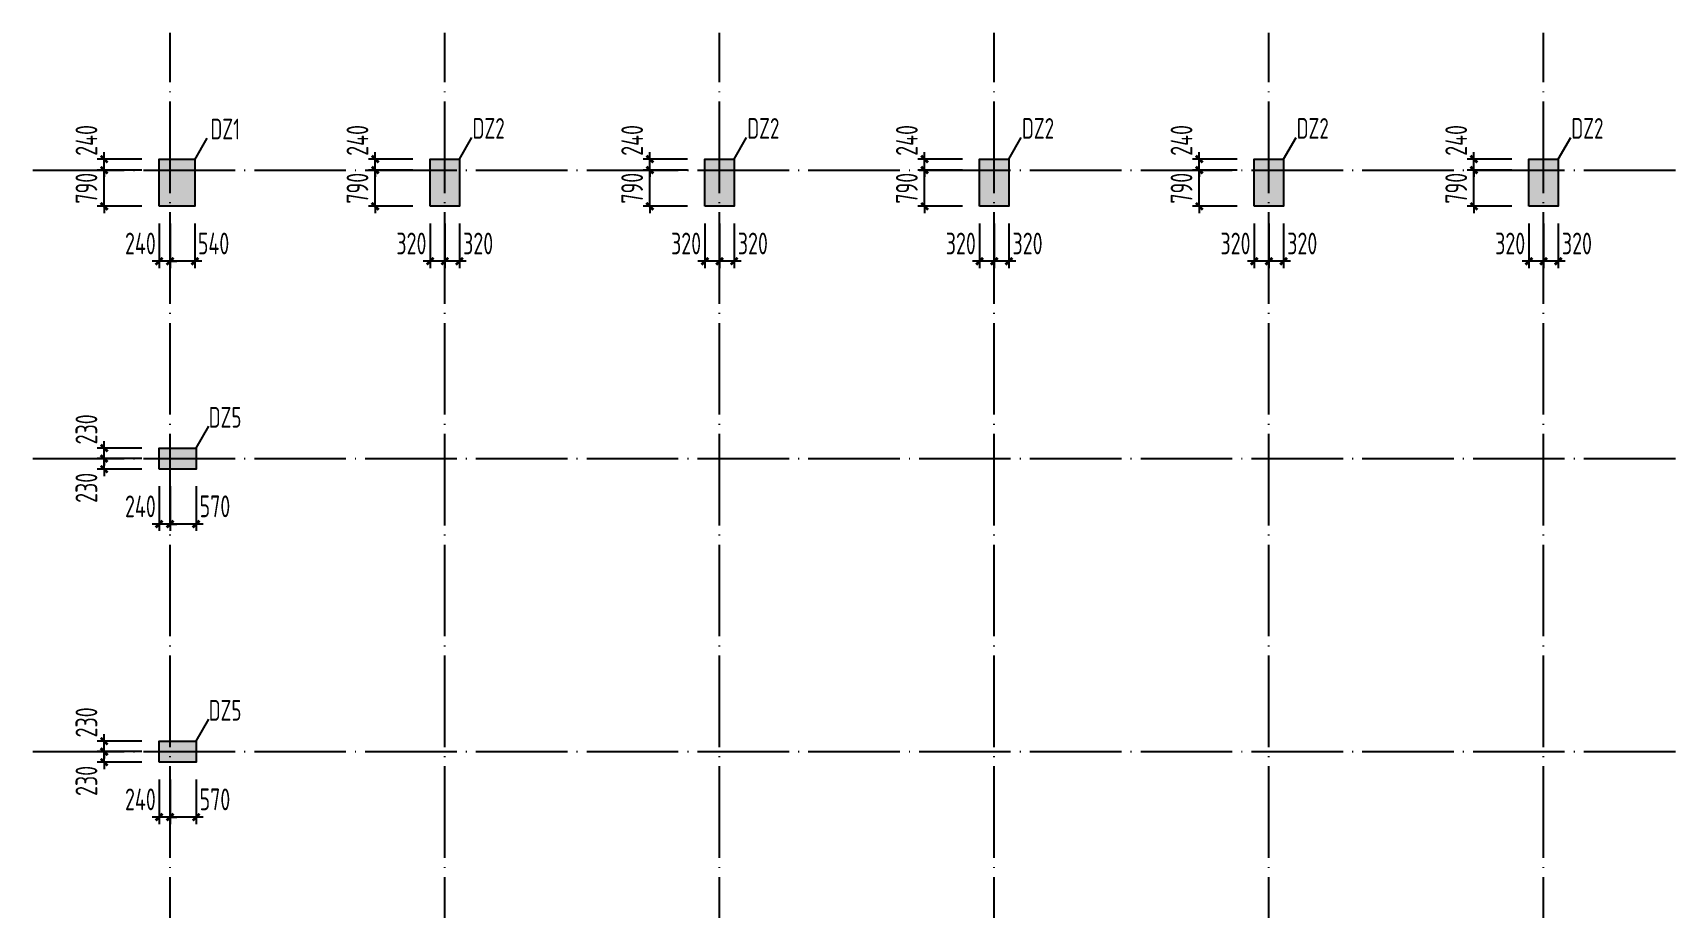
# Model space of a CAD drawing. Extents: x 2303022 to 2899168, y 17226141 to 18257813.
# Drawn here: x 2388307 to 2424074, y 18020676 to 18039796 of the extents above; entities that cross this region are included whole.
import ezdxf
from ezdxf.enums import TextEntityAlignment as Align

# ---------------------------------------------------------------- set-up
doc = ezdxf.new("R2010")
doc.units = 0
doc.header["$LTSCALE"] = 1000
doc.header["$MEASUREMENT"] = 0
doc.linetypes.add('DOTE', pattern=[2.42, 2, -0.2, 0.02, -0.2])
doc.layers.get('Defpoints').update_dxf_attribs({"color": 250})
for name, color, linetype in [('COLU', 253, 'Continuous'), ('COLU_DIM', 3, 'Continuous'), ('COLU_HATCH', 251, 'Continuous'), ('DOTE', 1, 'DOTE'), ('STAIR', 4, 'Continuous')]:
    doc.layers.add(name, color=color, linetype=linetype)
doc.styles.add('TSSD_Dimension', font='Tssdeng.shx', dxfattribs={"width": 0.7, "bigfont": 'hztxt.shx'})
doc.styles.add('TSSD_REIN', font='tssdeng.shx', dxfattribs={"width": 0.7, "bigfont": 'tssdchn.shx'})
doc.dimstyles.new('TSSD_150_150', dxfattribs={"dimtxt": 475, "dimasz": 150, "dimexe": 150, "dimexo": 375, "dimgap": 150, "dimtad": 1, "dimdec": 0, "dimzin": 0, "dimdsep": 46, "dimtxsty": 'TSSD_Dimension', "dimblk": 'ARCHTICK', "dimcen": 0, "dimdle": 150, "dimclrt": 7, "dimadec": 0, "dimazin": 0, "dimtfac": 1, "dimtdec": 0, "dimtix": 1, "dimtmove": 2, "dimatfit": 3, "dimfxl": 0, "dimtolj": 1, "dimtzin": 0, "dimarcsym": 0})

# ---------------------------------------------------------------- blocks, each defined once
blk = doc.blocks.new('_ArchTick')
at = {"color": 0, "linetype": 'ByBlock', "const_width": 0.4}
blk.add_lwpolyline([(-0.5, -0.5), (0.5, 0.5)], dxfattribs=at)
blk = doc.blocks.new('*D33')
at = {"layer": 'COLU_DIM', "color": 0, "lineweight": -2}
for p, q in [((2391307, 18035631), (2391307, 18034656)), ((2391847, 18035631), (2391847, 18034656)), ((2391997, 18034806), (2391157, 18034806))]:
    blk.add_line(p, q, dxfattribs=at)
at = {"layer": 'Defpoints', "color": 0}
for p in [(2391307, 18036006), (2391847, 18036006), (2391307, 18034806)]:
    blk.add_point(p, dxfattribs=at)
at = {"layer": 'COLU_DIM', "color": 0, "lineweight": -2, "xscale": 150, "yscale": 150, "zscale": 150, "rotation": 180}
blk.add_blockref('_ArchTick', (2391307, 18034806), dxfattribs=at)
at = {"layer": 'COLU_DIM', "color": 0, "lineweight": -2, "xscale": 150, "yscale": 150, "zscale": 150}
blk.add_blockref('_ArchTick', (2391847, 18034806), dxfattribs=at)
at = {"layer": 'COLU_DIM', "color": 7, "insert": (2392256, 18035194), "char_height": 475, "attachment_point": 5, "style": 'TSSD_Dimension'}
blk.add_mtext('\\A1;540', dxfattribs=at)
blk = doc.blocks.new('*D34')
at = {"layer": 'COLU_DIM', "color": 0, "lineweight": -2}
for p, q in [((2391067, 18035631), (2391067, 18034656)), ((2391307, 18035631), (2391307, 18034656)), ((2391067, 18034806), (2390917, 18034806)), ((2391307, 18034806), (2391067, 18034806)), ((2391307, 18034806), (2391457, 18034806))]:
    blk.add_line(p, q, dxfattribs=at)
at = {"layer": 'Defpoints', "color": 0}
for p in [(2391067, 18036006), (2391307, 18036006), (2391067, 18034806)]:
    blk.add_point(p, dxfattribs=at)
at = {"layer": 'COLU_DIM', "color": 0, "lineweight": -2, "xscale": 150, "yscale": 150, "zscale": 150}
blk.add_blockref('_ArchTick', (2391067, 18034806), dxfattribs=at)
at = {"layer": 'COLU_DIM', "color": 0, "lineweight": -2, "xscale": 150, "yscale": 150, "zscale": 150, "rotation": 180}
blk.add_blockref('_ArchTick', (2391307, 18034806), dxfattribs=at)
at = {"layer": 'COLU_DIM', "color": 7, "insert": (2390658, 18035194), "char_height": 475, "attachment_point": 5, "style": 'TSSD_Dimension'}
blk.add_mtext('\\A1;240', dxfattribs=at)
blk = doc.blocks.new('*D35')
at = {"layer": 'COLU_DIM', "color": 0, "lineweight": -2}
for p, q in [((2390692, 18036796), (2389717, 18036796)), ((2389867, 18036796), (2389867, 18036946)), ((2389867, 18036006), (2389867, 18036796)), ((2390692, 18036006), (2389717, 18036006)), ((2389867, 18036006), (2389867, 18035856))]:
    blk.add_line(p, q, dxfattribs=at)
at = {"layer": 'Defpoints', "color": 0}
for p in [(2389867, 18036796), (2391067, 18036796), (2391067, 18036006)]:
    blk.add_point(p, dxfattribs=at)
at = {"layer": 'COLU_DIM', "color": 0, "lineweight": -2, "xscale": 150, "yscale": 150, "zscale": 150}
for p, rotation in [((2389867, 18036796), 270), ((2389867, 18036006), 90)]:
    blk.add_blockref('_ArchTick', p, dxfattribs=dict(at, rotation=rotation))
at = {"layer": 'COLU_DIM', "color": 7, "insert": (2389479, 18036401), "char_height": 475, "attachment_point": 5, "rotation": 90, "style": 'TSSD_Dimension'}
blk.add_mtext('\\A1;790', dxfattribs=at)
blk = doc.blocks.new('*D36')
at = {"layer": 'COLU_DIM', "color": 0, "lineweight": -2}
for p, q in [((2389867, 18037036), (2389867, 18037186)), ((2390692, 18037036), (2389717, 18037036)), ((2390692, 18036796), (2389717, 18036796)), ((2389867, 18036796), (2389867, 18037036)), ((2389867, 18036796), (2389867, 18036646))]:
    blk.add_line(p, q, dxfattribs=at)
at = {"layer": 'Defpoints', "color": 0}
for p in [(2389867, 18037036), (2391067, 18037036), (2391067, 18036796)]:
    blk.add_point(p, dxfattribs=at)
at = {"layer": 'COLU_DIM', "color": 0, "lineweight": -2, "xscale": 150, "yscale": 150, "zscale": 150}
for p, rotation in [((2389867, 18037036), 270), ((2389867, 18036796), 90)]:
    blk.add_blockref('_ArchTick', p, dxfattribs=dict(at, rotation=rotation))
at = {"layer": 'COLU_DIM', "color": 7, "insert": (2389479, 18037445), "char_height": 475, "attachment_point": 5, "rotation": 90, "style": 'TSSD_Dimension'}
blk.add_mtext('\\A1;240', dxfattribs=at)
blk = doc.blocks.new('*D37')
at = {"layer": 'COLU_DIM', "color": 0, "lineweight": -2}
for p, q in [((2397307, 18035631), (2397307, 18034656)), ((2397627, 18035631), (2397627, 18034656)), ((2397777, 18034806), (2397157, 18034806))]:
    blk.add_line(p, q, dxfattribs=at)
at = {"layer": 'Defpoints', "color": 0}
for p in [(2397307, 18036006), (2397627, 18036006), (2397307, 18034806)]:
    blk.add_point(p, dxfattribs=at)
at = {"layer": 'COLU_DIM', "color": 0, "lineweight": -2, "xscale": 150, "yscale": 150, "zscale": 150, "rotation": 180}
blk.add_blockref('_ArchTick', (2397307, 18034806), dxfattribs=at)
at = {"layer": 'COLU_DIM', "color": 0, "lineweight": -2, "xscale": 150, "yscale": 150, "zscale": 150}
blk.add_blockref('_ArchTick', (2397627, 18034806), dxfattribs=at)
at = {"layer": 'COLU_DIM', "color": 7, "insert": (2398036, 18035194), "char_height": 475, "attachment_point": 5, "style": 'TSSD_Dimension'}
blk.add_mtext('\\A1;320', dxfattribs=at)
blk = doc.blocks.new('*D38')
at = {"layer": 'COLU_DIM', "color": 0, "lineweight": -2}
for p, q in [((2396987, 18035631), (2396987, 18034656)), ((2397307, 18035631), (2397307, 18034656)), ((2397457, 18034806), (2396837, 18034806))]:
    blk.add_line(p, q, dxfattribs=at)
at = {"layer": 'Defpoints', "color": 0}
for p in [(2396987, 18036006), (2397307, 18036006), (2396987, 18034806)]:
    blk.add_point(p, dxfattribs=at)
at = {"layer": 'COLU_DIM', "color": 0, "lineweight": -2, "xscale": 150, "yscale": 150, "zscale": 150, "rotation": 180}
blk.add_blockref('_ArchTick', (2396987, 18034806), dxfattribs=at)
at = {"layer": 'COLU_DIM', "color": 0, "lineweight": -2, "xscale": 150, "yscale": 150, "zscale": 150}
blk.add_blockref('_ArchTick', (2397307, 18034806), dxfattribs=at)
at = {"layer": 'COLU_DIM', "color": 7, "insert": (2396578, 18035194), "char_height": 475, "attachment_point": 5, "style": 'TSSD_Dimension'}
blk.add_mtext('\\A1;320', dxfattribs=at)
blk = doc.blocks.new('*D39')
at = {"layer": 'COLU_DIM', "color": 0, "lineweight": -2}
for p, q in [((2396612, 18036796), (2395637, 18036796)), ((2395787, 18036796), (2395787, 18036946)), ((2395787, 18036006), (2395787, 18036796)), ((2396612, 18036006), (2395637, 18036006)), ((2395787, 18036006), (2395787, 18035856))]:
    blk.add_line(p, q, dxfattribs=at)
at = {"layer": 'Defpoints', "color": 0}
for p in [(2395787, 18036796), (2396987, 18036796), (2396987, 18036006)]:
    blk.add_point(p, dxfattribs=at)
at = {"layer": 'COLU_DIM', "color": 0, "lineweight": -2, "xscale": 150, "yscale": 150, "zscale": 150}
for p, rotation in [((2395787, 18036796), 270), ((2395787, 18036006), 90)]:
    blk.add_blockref('_ArchTick', p, dxfattribs=dict(at, rotation=rotation))
at = {"layer": 'COLU_DIM', "color": 7, "insert": (2395399, 18036401), "char_height": 475, "attachment_point": 5, "rotation": 90, "style": 'TSSD_Dimension'}
blk.add_mtext('\\A1;790', dxfattribs=at)
blk = doc.blocks.new('*D40')
at = {"layer": 'COLU_DIM', "color": 0, "lineweight": -2}
for p, q in [((2395787, 18037036), (2395787, 18037186)), ((2396612, 18037036), (2395637, 18037036)), ((2396612, 18036796), (2395637, 18036796)), ((2395787, 18036796), (2395787, 18037036)), ((2395787, 18036796), (2395787, 18036646))]:
    blk.add_line(p, q, dxfattribs=at)
at = {"layer": 'Defpoints', "color": 0}
for p in [(2395787, 18037036), (2396987, 18037036), (2396987, 18036796)]:
    blk.add_point(p, dxfattribs=at)
at = {"layer": 'COLU_DIM', "color": 0, "lineweight": -2, "xscale": 150, "yscale": 150, "zscale": 150}
for p, rotation in [((2395787, 18037036), 270), ((2395787, 18036796), 90)]:
    blk.add_blockref('_ArchTick', p, dxfattribs=dict(at, rotation=rotation))
at = {"layer": 'COLU_DIM', "color": 7, "insert": (2395399, 18037445), "char_height": 475, "attachment_point": 5, "rotation": 90, "style": 'TSSD_Dimension'}
blk.add_mtext('\\A1;240', dxfattribs=at)
blk = doc.blocks.new('*D45')
at = {"layer": 'COLU_DIM', "color": 0, "lineweight": -2}
for p, q in [((2403307, 18035631), (2403307, 18034656)), ((2403627, 18035631), (2403627, 18034656)), ((2403777, 18034806), (2403157, 18034806))]:
    blk.add_line(p, q, dxfattribs=at)
at = {"layer": 'Defpoints', "color": 0}
for p in [(2403307, 18036006), (2403627, 18036006), (2403307, 18034806)]:
    blk.add_point(p, dxfattribs=at)
at = {"layer": 'COLU_DIM', "color": 0, "lineweight": -2, "xscale": 150, "yscale": 150, "zscale": 150, "rotation": 180}
blk.add_blockref('_ArchTick', (2403307, 18034806), dxfattribs=at)
at = {"layer": 'COLU_DIM', "color": 0, "lineweight": -2, "xscale": 150, "yscale": 150, "zscale": 150}
blk.add_blockref('_ArchTick', (2403627, 18034806), dxfattribs=at)
at = {"layer": 'COLU_DIM', "color": 7, "insert": (2404036, 18035194), "char_height": 475, "attachment_point": 5, "style": 'TSSD_Dimension'}
blk.add_mtext('\\A1;320', dxfattribs=at)
blk = doc.blocks.new('*D46')
at = {"layer": 'COLU_DIM', "color": 0, "lineweight": -2}
for p, q in [((2402987, 18035631), (2402987, 18034656)), ((2403307, 18035631), (2403307, 18034656)), ((2403457, 18034806), (2402837, 18034806))]:
    blk.add_line(p, q, dxfattribs=at)
at = {"layer": 'Defpoints', "color": 0}
for p in [(2402987, 18036006), (2403307, 18036006), (2402987, 18034806)]:
    blk.add_point(p, dxfattribs=at)
at = {"layer": 'COLU_DIM', "color": 0, "lineweight": -2, "xscale": 150, "yscale": 150, "zscale": 150, "rotation": 180}
blk.add_blockref('_ArchTick', (2402987, 18034806), dxfattribs=at)
at = {"layer": 'COLU_DIM', "color": 0, "lineweight": -2, "xscale": 150, "yscale": 150, "zscale": 150}
blk.add_blockref('_ArchTick', (2403307, 18034806), dxfattribs=at)
at = {"layer": 'COLU_DIM', "color": 7, "insert": (2402578, 18035194), "char_height": 475, "attachment_point": 5, "style": 'TSSD_Dimension'}
blk.add_mtext('\\A1;320', dxfattribs=at)
blk = doc.blocks.new('*D47')
at = {"layer": 'COLU_DIM', "color": 0, "lineweight": -2}
for p, q in [((2402612, 18036796), (2401637, 18036796)), ((2401787, 18036796), (2401787, 18036946)), ((2401787, 18036006), (2401787, 18036796)), ((2402612, 18036006), (2401637, 18036006)), ((2401787, 18036006), (2401787, 18035856))]:
    blk.add_line(p, q, dxfattribs=at)
at = {"layer": 'Defpoints', "color": 0}
for p in [(2401787, 18036796), (2402987, 18036796), (2402987, 18036006)]:
    blk.add_point(p, dxfattribs=at)
at = {"layer": 'COLU_DIM', "color": 0, "lineweight": -2, "xscale": 150, "yscale": 150, "zscale": 150}
for p, rotation in [((2401787, 18036796), 270), ((2401787, 18036006), 90)]:
    blk.add_blockref('_ArchTick', p, dxfattribs=dict(at, rotation=rotation))
at = {"layer": 'COLU_DIM', "color": 7, "insert": (2401399, 18036401), "char_height": 475, "attachment_point": 5, "rotation": 90, "style": 'TSSD_Dimension'}
blk.add_mtext('\\A1;790', dxfattribs=at)
blk = doc.blocks.new('*D48')
at = {"layer": 'COLU_DIM', "color": 0, "lineweight": -2}
for p, q in [((2401787, 18037036), (2401787, 18037186)), ((2402612, 18037036), (2401637, 18037036)), ((2402612, 18036796), (2401637, 18036796)), ((2401787, 18036796), (2401787, 18037036)), ((2401787, 18036796), (2401787, 18036646))]:
    blk.add_line(p, q, dxfattribs=at)
at = {"layer": 'Defpoints', "color": 0}
for p in [(2401787, 18037036), (2402987, 18037036), (2402987, 18036796)]:
    blk.add_point(p, dxfattribs=at)
at = {"layer": 'COLU_DIM', "color": 0, "lineweight": -2, "xscale": 150, "yscale": 150, "zscale": 150}
for p, rotation in [((2401787, 18037036), 270), ((2401787, 18036796), 90)]:
    blk.add_blockref('_ArchTick', p, dxfattribs=dict(at, rotation=rotation))
at = {"layer": 'COLU_DIM', "color": 7, "insert": (2401399, 18037445), "char_height": 475, "attachment_point": 5, "rotation": 90, "style": 'TSSD_Dimension'}
blk.add_mtext('\\A1;240', dxfattribs=at)
blk = doc.blocks.new('*D49')
at = {"layer": 'COLU_DIM', "color": 0, "lineweight": -2}
for p, q in [((2409307, 18035631), (2409307, 18034656)), ((2409627, 18035631), (2409627, 18034656)), ((2409777, 18034806), (2409157, 18034806))]:
    blk.add_line(p, q, dxfattribs=at)
at = {"layer": 'Defpoints', "color": 0}
for p in [(2409307, 18036006), (2409627, 18036006), (2409307, 18034806)]:
    blk.add_point(p, dxfattribs=at)
at = {"layer": 'COLU_DIM', "color": 0, "lineweight": -2, "xscale": 150, "yscale": 150, "zscale": 150, "rotation": 180}
blk.add_blockref('_ArchTick', (2409307, 18034806), dxfattribs=at)
at = {"layer": 'COLU_DIM', "color": 0, "lineweight": -2, "xscale": 150, "yscale": 150, "zscale": 150}
blk.add_blockref('_ArchTick', (2409627, 18034806), dxfattribs=at)
at = {"layer": 'COLU_DIM', "color": 7, "insert": (2410036, 18035194), "char_height": 475, "attachment_point": 5, "style": 'TSSD_Dimension'}
blk.add_mtext('\\A1;320', dxfattribs=at)
blk = doc.blocks.new('*D50')
at = {"layer": 'COLU_DIM', "color": 0, "lineweight": -2}
for p, q in [((2408987, 18035631), (2408987, 18034656)), ((2409307, 18035631), (2409307, 18034656)), ((2409457, 18034806), (2408837, 18034806))]:
    blk.add_line(p, q, dxfattribs=at)
at = {"layer": 'Defpoints', "color": 0}
for p in [(2408987, 18036006), (2409307, 18036006), (2408987, 18034806)]:
    blk.add_point(p, dxfattribs=at)
at = {"layer": 'COLU_DIM', "color": 0, "lineweight": -2, "xscale": 150, "yscale": 150, "zscale": 150, "rotation": 180}
blk.add_blockref('_ArchTick', (2408987, 18034806), dxfattribs=at)
at = {"layer": 'COLU_DIM', "color": 0, "lineweight": -2, "xscale": 150, "yscale": 150, "zscale": 150}
blk.add_blockref('_ArchTick', (2409307, 18034806), dxfattribs=at)
at = {"layer": 'COLU_DIM', "color": 7, "insert": (2408578, 18035194), "char_height": 475, "attachment_point": 5, "style": 'TSSD_Dimension'}
blk.add_mtext('\\A1;320', dxfattribs=at)
blk = doc.blocks.new('*D51')
at = {"layer": 'COLU_DIM', "color": 0, "lineweight": -2}
for p, q in [((2408612, 18036796), (2407637, 18036796)), ((2407787, 18036796), (2407787, 18036946)), ((2407787, 18036006), (2407787, 18036796)), ((2408612, 18036006), (2407637, 18036006)), ((2407787, 18036006), (2407787, 18035856))]:
    blk.add_line(p, q, dxfattribs=at)
at = {"layer": 'Defpoints', "color": 0}
for p in [(2407787, 18036796), (2408987, 18036796), (2408987, 18036006)]:
    blk.add_point(p, dxfattribs=at)
at = {"layer": 'COLU_DIM', "color": 0, "lineweight": -2, "xscale": 150, "yscale": 150, "zscale": 150}
for p, rotation in [((2407787, 18036796), 270), ((2407787, 18036006), 90)]:
    blk.add_blockref('_ArchTick', p, dxfattribs=dict(at, rotation=rotation))
at = {"layer": 'COLU_DIM', "color": 7, "insert": (2407399, 18036401), "char_height": 475, "attachment_point": 5, "rotation": 90, "style": 'TSSD_Dimension'}
blk.add_mtext('\\A1;790', dxfattribs=at)
blk = doc.blocks.new('*D52')
at = {"layer": 'COLU_DIM', "color": 0, "lineweight": -2}
for p, q in [((2407787, 18037036), (2407787, 18037186)), ((2408612, 18037036), (2407637, 18037036)), ((2408612, 18036796), (2407637, 18036796)), ((2407787, 18036796), (2407787, 18037036)), ((2407787, 18036796), (2407787, 18036646))]:
    blk.add_line(p, q, dxfattribs=at)
at = {"layer": 'Defpoints', "color": 0}
for p in [(2407787, 18037036), (2408987, 18037036), (2408987, 18036796)]:
    blk.add_point(p, dxfattribs=at)
at = {"layer": 'COLU_DIM', "color": 0, "lineweight": -2, "xscale": 150, "yscale": 150, "zscale": 150}
for p, rotation in [((2407787, 18037036), 270), ((2407787, 18036796), 90)]:
    blk.add_blockref('_ArchTick', p, dxfattribs=dict(at, rotation=rotation))
at = {"layer": 'COLU_DIM', "color": 7, "insert": (2407399, 18037445), "char_height": 475, "attachment_point": 5, "rotation": 90, "style": 'TSSD_Dimension'}
blk.add_mtext('\\A1;240', dxfattribs=at)
blk = doc.blocks.new('*D53')
at = {"layer": 'COLU_DIM', "color": 0, "lineweight": -2}
for p, q in [((2415307, 18035631), (2415307, 18034656)), ((2415627, 18035631), (2415627, 18034656)), ((2415777, 18034806), (2415157, 18034806))]:
    blk.add_line(p, q, dxfattribs=at)
at = {"layer": 'Defpoints', "color": 0}
for p in [(2415307, 18036006), (2415627, 18036006), (2415307, 18034806)]:
    blk.add_point(p, dxfattribs=at)
at = {"layer": 'COLU_DIM', "color": 0, "lineweight": -2, "xscale": 150, "yscale": 150, "zscale": 150, "rotation": 180}
blk.add_blockref('_ArchTick', (2415307, 18034806), dxfattribs=at)
at = {"layer": 'COLU_DIM', "color": 0, "lineweight": -2, "xscale": 150, "yscale": 150, "zscale": 150}
blk.add_blockref('_ArchTick', (2415627, 18034806), dxfattribs=at)
at = {"layer": 'COLU_DIM', "color": 7, "insert": (2416036, 18035194), "char_height": 475, "attachment_point": 5, "style": 'TSSD_Dimension'}
blk.add_mtext('\\A1;320', dxfattribs=at)
blk = doc.blocks.new('*D54')
at = {"layer": 'COLU_DIM', "color": 0, "lineweight": -2}
for p, q in [((2414987, 18035631), (2414987, 18034656)), ((2415307, 18035631), (2415307, 18034656)), ((2415457, 18034806), (2414837, 18034806))]:
    blk.add_line(p, q, dxfattribs=at)
at = {"layer": 'Defpoints', "color": 0}
for p in [(2414987, 18036006), (2415307, 18036006), (2414987, 18034806)]:
    blk.add_point(p, dxfattribs=at)
at = {"layer": 'COLU_DIM', "color": 0, "lineweight": -2, "xscale": 150, "yscale": 150, "zscale": 150, "rotation": 180}
blk.add_blockref('_ArchTick', (2414987, 18034806), dxfattribs=at)
at = {"layer": 'COLU_DIM', "color": 0, "lineweight": -2, "xscale": 150, "yscale": 150, "zscale": 150}
blk.add_blockref('_ArchTick', (2415307, 18034806), dxfattribs=at)
at = {"layer": 'COLU_DIM', "color": 7, "insert": (2414578, 18035194), "char_height": 475, "attachment_point": 5, "style": 'TSSD_Dimension'}
blk.add_mtext('\\A1;320', dxfattribs=at)
blk = doc.blocks.new('*D55')
at = {"layer": 'COLU_DIM', "color": 0, "lineweight": -2}
for p, q in [((2414612, 18036796), (2413637, 18036796)), ((2413787, 18036796), (2413787, 18036946)), ((2413787, 18036006), (2413787, 18036796)), ((2414612, 18036006), (2413637, 18036006)), ((2413787, 18036006), (2413787, 18035856))]:
    blk.add_line(p, q, dxfattribs=at)
at = {"layer": 'Defpoints', "color": 0}
for p in [(2413787, 18036796), (2414987, 18036796), (2414987, 18036006)]:
    blk.add_point(p, dxfattribs=at)
at = {"layer": 'COLU_DIM', "color": 0, "lineweight": -2, "xscale": 150, "yscale": 150, "zscale": 150}
for p, rotation in [((2413787, 18036796), 270), ((2413787, 18036006), 90)]:
    blk.add_blockref('_ArchTick', p, dxfattribs=dict(at, rotation=rotation))
at = {"layer": 'COLU_DIM', "color": 7, "insert": (2413399, 18036401), "char_height": 475, "attachment_point": 5, "rotation": 90, "style": 'TSSD_Dimension'}
blk.add_mtext('\\A1;790', dxfattribs=at)
blk = doc.blocks.new('*D56')
at = {"layer": 'COLU_DIM', "color": 0, "lineweight": -2}
for p, q in [((2413787, 18037036), (2413787, 18037186)), ((2414612, 18037036), (2413637, 18037036)), ((2414612, 18036796), (2413637, 18036796)), ((2413787, 18036796), (2413787, 18037036)), ((2413787, 18036796), (2413787, 18036646))]:
    blk.add_line(p, q, dxfattribs=at)
at = {"layer": 'Defpoints', "color": 0}
for p in [(2413787, 18037036), (2414987, 18037036), (2414987, 18036796)]:
    blk.add_point(p, dxfattribs=at)
at = {"layer": 'COLU_DIM', "color": 0, "lineweight": -2, "xscale": 150, "yscale": 150, "zscale": 150}
for p, rotation in [((2413787, 18037036), 270), ((2413787, 18036796), 90)]:
    blk.add_blockref('_ArchTick', p, dxfattribs=dict(at, rotation=rotation))
at = {"layer": 'COLU_DIM', "color": 7, "insert": (2413399, 18037445), "char_height": 475, "attachment_point": 5, "rotation": 90, "style": 'TSSD_Dimension'}
blk.add_mtext('\\A1;240', dxfattribs=at)
blk = doc.blocks.new('*D57')
at = {"layer": 'COLU_DIM', "color": 0, "lineweight": -2}
for p, q in [((2421307, 18035631), (2421307, 18034656)), ((2421627, 18035631), (2421627, 18034656)), ((2421777, 18034806), (2421157, 18034806))]:
    blk.add_line(p, q, dxfattribs=at)
at = {"layer": 'Defpoints', "color": 0}
for p in [(2421307, 18036006), (2421627, 18036006), (2421307, 18034806)]:
    blk.add_point(p, dxfattribs=at)
at = {"layer": 'COLU_DIM', "color": 0, "lineweight": -2, "xscale": 150, "yscale": 150, "zscale": 150, "rotation": 180}
blk.add_blockref('_ArchTick', (2421307, 18034806), dxfattribs=at)
at = {"layer": 'COLU_DIM', "color": 0, "lineweight": -2, "xscale": 150, "yscale": 150, "zscale": 150}
blk.add_blockref('_ArchTick', (2421627, 18034806), dxfattribs=at)
at = {"layer": 'COLU_DIM', "color": 7, "insert": (2422036, 18035194), "char_height": 475, "attachment_point": 5, "style": 'TSSD_Dimension'}
blk.add_mtext('\\A1;320', dxfattribs=at)
blk = doc.blocks.new('*D58')
at = {"layer": 'COLU_DIM', "color": 0, "lineweight": -2}
for p, q in [((2420987, 18035631), (2420987, 18034656)), ((2421307, 18035631), (2421307, 18034656)), ((2421457, 18034806), (2420837, 18034806))]:
    blk.add_line(p, q, dxfattribs=at)
at = {"layer": 'Defpoints', "color": 0}
for p in [(2420987, 18036006), (2421307, 18036006), (2420987, 18034806)]:
    blk.add_point(p, dxfattribs=at)
at = {"layer": 'COLU_DIM', "color": 0, "lineweight": -2, "xscale": 150, "yscale": 150, "zscale": 150, "rotation": 180}
blk.add_blockref('_ArchTick', (2420987, 18034806), dxfattribs=at)
at = {"layer": 'COLU_DIM', "color": 0, "lineweight": -2, "xscale": 150, "yscale": 150, "zscale": 150}
blk.add_blockref('_ArchTick', (2421307, 18034806), dxfattribs=at)
at = {"layer": 'COLU_DIM', "color": 7, "insert": (2420578, 18035194), "char_height": 475, "attachment_point": 5, "style": 'TSSD_Dimension'}
blk.add_mtext('\\A1;320', dxfattribs=at)
blk = doc.blocks.new('*D59')
at = {"layer": 'COLU_DIM', "color": 0, "lineweight": -2}
for p, q in [((2420612, 18036796), (2419637, 18036796)), ((2419787, 18036796), (2419787, 18036946)), ((2419787, 18036006), (2419787, 18036796)), ((2420612, 18036006), (2419637, 18036006)), ((2419787, 18036006), (2419787, 18035856))]:
    blk.add_line(p, q, dxfattribs=at)
at = {"layer": 'Defpoints', "color": 0}
for p in [(2419787, 18036796), (2420987, 18036796), (2420987, 18036006)]:
    blk.add_point(p, dxfattribs=at)
at = {"layer": 'COLU_DIM', "color": 0, "lineweight": -2, "xscale": 150, "yscale": 150, "zscale": 150}
for p, rotation in [((2419787, 18036796), 270), ((2419787, 18036006), 90)]:
    blk.add_blockref('_ArchTick', p, dxfattribs=dict(at, rotation=rotation))
at = {"layer": 'COLU_DIM', "color": 7, "insert": (2419399, 18036401), "char_height": 475, "attachment_point": 5, "rotation": 90, "style": 'TSSD_Dimension'}
blk.add_mtext('\\A1;790', dxfattribs=at)
blk = doc.blocks.new('*D60')
at = {"layer": 'COLU_DIM', "color": 0, "lineweight": -2}
for p, q in [((2419787, 18037036), (2419787, 18037186)), ((2420612, 18037036), (2419637, 18037036)), ((2420612, 18036796), (2419637, 18036796)), ((2419787, 18036796), (2419787, 18037036)), ((2419787, 18036796), (2419787, 18036646))]:
    blk.add_line(p, q, dxfattribs=at)
at = {"layer": 'Defpoints', "color": 0}
for p in [(2419787, 18037036), (2420987, 18037036), (2420987, 18036796)]:
    blk.add_point(p, dxfattribs=at)
at = {"layer": 'COLU_DIM', "color": 0, "lineweight": -2, "xscale": 150, "yscale": 150, "zscale": 150}
for p, rotation in [((2419787, 18037036), 270), ((2419787, 18036796), 90)]:
    blk.add_blockref('_ArchTick', p, dxfattribs=dict(at, rotation=rotation))
at = {"layer": 'COLU_DIM', "color": 7, "insert": (2419399, 18037445), "char_height": 475, "attachment_point": 5, "rotation": 90, "style": 'TSSD_Dimension'}
blk.add_mtext('\\A1;240', dxfattribs=at)
blk = doc.blocks.new('*D262')
at = {"layer": 'COLU_DIM', "color": 0, "lineweight": -2}
for p, q in [((2391307, 18023491), (2391307, 18022516)), ((2391877, 18023491), (2391877, 18022516)), ((2392027, 18022666), (2391157, 18022666))]:
    blk.add_line(p, q, dxfattribs=at)
at = {"layer": 'Defpoints', "color": 0}
for p in [(2391307, 18023866), (2391877, 18023866), (2391307, 18022666)]:
    blk.add_point(p, dxfattribs=at)
at = {"layer": 'COLU_DIM', "color": 0, "lineweight": -2, "xscale": 150, "yscale": 150, "zscale": 150, "rotation": 180}
blk.add_blockref('_ArchTick', (2391307, 18022666), dxfattribs=at)
at = {"layer": 'COLU_DIM', "color": 0, "lineweight": -2, "xscale": 150, "yscale": 150, "zscale": 150}
blk.add_blockref('_ArchTick', (2391877, 18022666), dxfattribs=at)
at = {"layer": 'COLU_DIM', "color": 7, "insert": (2392286, 18023054), "char_height": 475, "attachment_point": 5, "style": 'TSSD_Dimension'}
blk.add_mtext('\\A1;570', dxfattribs=at)
blk = doc.blocks.new('*D263')
at = {"layer": 'COLU_DIM', "color": 0, "lineweight": -2}
for p, q in [((2391067, 18023491), (2391067, 18022516)), ((2391307, 18023491), (2391307, 18022516)), ((2391067, 18022666), (2390917, 18022666)), ((2391307, 18022666), (2391067, 18022666)), ((2391307, 18022666), (2391457, 18022666))]:
    blk.add_line(p, q, dxfattribs=at)
at = {"layer": 'Defpoints', "color": 0}
for p in [(2391067, 18023866), (2391307, 18023866), (2391067, 18022666)]:
    blk.add_point(p, dxfattribs=at)
at = {"layer": 'COLU_DIM', "color": 0, "lineweight": -2, "xscale": 150, "yscale": 150, "zscale": 150}
blk.add_blockref('_ArchTick', (2391067, 18022666), dxfattribs=at)
at = {"layer": 'COLU_DIM', "color": 0, "lineweight": -2, "xscale": 150, "yscale": 150, "zscale": 150, "rotation": 180}
blk.add_blockref('_ArchTick', (2391307, 18022666), dxfattribs=at)
at = {"layer": 'COLU_DIM', "color": 7, "insert": (2390658, 18023054), "char_height": 475, "attachment_point": 5, "style": 'TSSD_Dimension'}
blk.add_mtext('\\A1;240', dxfattribs=at)
blk = doc.blocks.new('*D264')
at = {"layer": 'COLU_DIM', "color": 0, "lineweight": -2}
for p, q in [((2389867, 18024096), (2389867, 18024246)), ((2390692, 18024096), (2389717, 18024096)), ((2390692, 18023866), (2389717, 18023866)), ((2389867, 18023866), (2389867, 18024096)), ((2389867, 18023866), (2389867, 18023716))]:
    blk.add_line(p, q, dxfattribs=at)
at = {"layer": 'Defpoints', "color": 0}
for p in [(2389867, 18024096), (2391067, 18024096), (2391067, 18023866)]:
    blk.add_point(p, dxfattribs=at)
at = {"layer": 'COLU_DIM', "color": 0, "lineweight": -2, "xscale": 150, "yscale": 150, "zscale": 150}
for p, rotation in [((2389867, 18024096), 270), ((2389867, 18023866), 90)]:
    blk.add_blockref('_ArchTick', p, dxfattribs=dict(at, rotation=rotation))
at = {"layer": 'COLU_DIM', "color": 7, "insert": (2389479, 18023457), "char_height": 475, "attachment_point": 5, "rotation": 90, "style": 'TSSD_Dimension'}
blk.add_mtext('\\A1;230', dxfattribs=at)
blk = doc.blocks.new('*D265')
at = {"layer": 'COLU_DIM', "color": 0, "lineweight": -2}
for p, q in [((2390692, 18024326), (2389717, 18024326)), ((2389867, 18024326), (2389867, 18024476)), ((2389867, 18024096), (2389867, 18024326)), ((2390692, 18024096), (2389717, 18024096)), ((2389867, 18024096), (2389867, 18023946))]:
    blk.add_line(p, q, dxfattribs=at)
at = {"layer": 'Defpoints', "color": 0}
for p in [(2389867, 18024326), (2391067, 18024326), (2391067, 18024096)]:
    blk.add_point(p, dxfattribs=at)
at = {"layer": 'COLU_DIM', "color": 0, "lineweight": -2, "xscale": 150, "yscale": 150, "zscale": 150}
for p, rotation in [((2389867, 18024326), 270), ((2389867, 18024096), 90)]:
    blk.add_blockref('_ArchTick', p, dxfattribs=dict(at, rotation=rotation))
at = {"layer": 'COLU_DIM', "color": 7, "insert": (2389479, 18024735), "char_height": 475, "attachment_point": 5, "rotation": 90, "style": 'TSSD_Dimension'}
blk.add_mtext('\\A1;230', dxfattribs=at)
blk = doc.blocks.new('*D266')
at = {"layer": 'COLU_DIM', "color": 0, "lineweight": -2}
for p, q in [((2391307, 18029891), (2391307, 18028916)), ((2391877, 18029891), (2391877, 18028916)), ((2392027, 18029066), (2391157, 18029066))]:
    blk.add_line(p, q, dxfattribs=at)
at = {"layer": 'Defpoints', "color": 0}
for p in [(2391307, 18030266), (2391877, 18030266), (2391307, 18029066)]:
    blk.add_point(p, dxfattribs=at)
at = {"layer": 'COLU_DIM', "color": 0, "lineweight": -2, "xscale": 150, "yscale": 150, "zscale": 150, "rotation": 180}
blk.add_blockref('_ArchTick', (2391307, 18029066), dxfattribs=at)
at = {"layer": 'COLU_DIM', "color": 0, "lineweight": -2, "xscale": 150, "yscale": 150, "zscale": 150}
blk.add_blockref('_ArchTick', (2391877, 18029066), dxfattribs=at)
at = {"layer": 'COLU_DIM', "color": 7, "insert": (2392286, 18029454), "char_height": 475, "attachment_point": 5, "style": 'TSSD_Dimension'}
blk.add_mtext('\\A1;570', dxfattribs=at)
blk = doc.blocks.new('*D267')
at = {"layer": 'COLU_DIM', "color": 0, "lineweight": -2}
for p, q in [((2391067, 18029891), (2391067, 18028916)), ((2391307, 18029891), (2391307, 18028916)), ((2391067, 18029066), (2390917, 18029066)), ((2391307, 18029066), (2391067, 18029066)), ((2391307, 18029066), (2391457, 18029066))]:
    blk.add_line(p, q, dxfattribs=at)
at = {"layer": 'Defpoints', "color": 0}
for p in [(2391067, 18030266), (2391307, 18030266), (2391067, 18029066)]:
    blk.add_point(p, dxfattribs=at)
at = {"layer": 'COLU_DIM', "color": 0, "lineweight": -2, "xscale": 150, "yscale": 150, "zscale": 150}
blk.add_blockref('_ArchTick', (2391067, 18029066), dxfattribs=at)
at = {"layer": 'COLU_DIM', "color": 0, "lineweight": -2, "xscale": 150, "yscale": 150, "zscale": 150, "rotation": 180}
blk.add_blockref('_ArchTick', (2391307, 18029066), dxfattribs=at)
at = {"layer": 'COLU_DIM', "color": 7, "insert": (2390658, 18029454), "char_height": 475, "attachment_point": 5, "style": 'TSSD_Dimension'}
blk.add_mtext('\\A1;240', dxfattribs=at)
blk = doc.blocks.new('*D268')
at = {"layer": 'COLU_DIM', "color": 0, "lineweight": -2}
for p, q in [((2389867, 18030496), (2389867, 18030646)), ((2390692, 18030496), (2389717, 18030496)), ((2390692, 18030266), (2389717, 18030266)), ((2389867, 18030266), (2389867, 18030496)), ((2389867, 18030266), (2389867, 18030116))]:
    blk.add_line(p, q, dxfattribs=at)
at = {"layer": 'Defpoints', "color": 0}
for p in [(2389867, 18030496), (2391067, 18030496), (2391067, 18030266)]:
    blk.add_point(p, dxfattribs=at)
at = {"layer": 'COLU_DIM', "color": 0, "lineweight": -2, "xscale": 150, "yscale": 150, "zscale": 150}
for p, rotation in [((2389867, 18030496), 270), ((2389867, 18030266), 90)]:
    blk.add_blockref('_ArchTick', p, dxfattribs=dict(at, rotation=rotation))
at = {"layer": 'COLU_DIM', "color": 7, "insert": (2389479, 18029857), "char_height": 475, "attachment_point": 5, "rotation": 90, "style": 'TSSD_Dimension'}
blk.add_mtext('\\A1;230', dxfattribs=at)
blk = doc.blocks.new('*D269')
at = {"layer": 'COLU_DIM', "color": 0, "lineweight": -2}
for p, q in [((2390692, 18030726), (2389717, 18030726)), ((2389867, 18030726), (2389867, 18030876)), ((2389867, 18030496), (2389867, 18030726)), ((2390692, 18030496), (2389717, 18030496)), ((2389867, 18030496), (2389867, 18030346))]:
    blk.add_line(p, q, dxfattribs=at)
at = {"layer": 'Defpoints', "color": 0}
for p in [(2389867, 18030726), (2391067, 18030726), (2391067, 18030496)]:
    blk.add_point(p, dxfattribs=at)
at = {"layer": 'COLU_DIM', "color": 0, "lineweight": -2, "xscale": 150, "yscale": 150, "zscale": 150}
for p, rotation in [((2389867, 18030726), 270), ((2389867, 18030496), 90)]:
    blk.add_blockref('_ArchTick', p, dxfattribs=dict(at, rotation=rotation))
at = {"layer": 'COLU_DIM', "color": 7, "insert": (2389479, 18031135), "char_height": 475, "attachment_point": 5, "rotation": 90, "style": 'TSSD_Dimension'}
blk.add_mtext('\\A1;230', dxfattribs=at)

msp = doc.modelspace()

# ---------------------------------------------------------------- hatches: boundary and pattern name
at = {"layer": 'COLU_HATCH'}
for points in [[(2391067, 18036006.1), (2391067, 18037036.1), (2391847, 18037036.1), (2391847, 18036006.1)], [(2396987, 18036006.1), (2396987, 18037036.1), (2397627, 18037036.1), (2397627, 18036006.1)], [(2402987, 18036006.1), (2402987, 18037036.1), (2403627, 18037036.1), (2403627, 18036006.1)], [(2408987, 18036006.1), (2408987, 18037036.1), (2409627, 18037036.1), (2409627, 18036006.1)], [(2414987, 18036006.1), (2414987, 18037036.1), (2415627, 18037036.1), (2415627, 18036006.1)], [(2420987, 18036006.1), (2420987, 18037036.1), (2421627, 18037036.1), (2421627, 18036006.1)], [(2391067, 18030266.1), (2391067, 18030726.1), (2391877, 18030726.1), (2391877, 18030266.1)], [(2391067, 18023866.1), (2391067, 18024326.1), (2391877, 18024326.1), (2391877, 18023866.1)]]:
    msp.add_hatch(color=256, dxfattribs=at).paths.add_polyline_path(points)

# ---------------------------------------------------------------- linework, layer by layer
at = {"layer": 'COLU'}
for points in [[(2391067, 18036006.1), (2391067, 18037036.1), (2391847, 18037036.1), (2391847, 18036006.1)], [(2396987, 18036006.1), (2396987, 18037036.1), (2397627, 18037036.1), (2397627, 18036006.1)], [(2402987, 18036006.1), (2402987, 18037036.1), (2403627, 18037036.1), (2403627, 18036006.1)], [(2408987, 18036006.1), (2408987, 18037036.1), (2409627, 18037036.1), (2409627, 18036006.1)], [(2414987, 18036006.1), (2414987, 18037036.1), (2415627, 18037036.1), (2415627, 18036006.1)], [(2420987, 18036006.1), (2420987, 18037036.1), (2421627, 18037036.1), (2421627, 18036006.1)], [(2391067, 18030266.1), (2391067, 18030726.1), (2391877, 18030726.1), (2391877, 18030266.1)], [(2391067, 18023866.1), (2391067, 18024326.1), (2391877, 18024326.1), (2391877, 18023866.1)]]:
    msp.add_lwpolyline(points, close=True, dxfattribs=at)
at = {"layer": 'DOTE'}
for p, q in [((2391307, 17975796.1), (2391307, 18039796.1)), ((2397307, 17975796.1), (2397307, 18039796.1)), ((2403307, 17975796.1), (2403307, 18039796.1)), ((2409307, 17975796.1), (2409307, 18039796.1)), ((2415307, 17975796.1), (2415307, 18039796.1)), ((2421307, 17975796.1), (2421307, 18039796.1)), ((2388307, 18036796.1), (2502307, 18036796.1)), ((2388307, 18030496.1), (2502307, 18030496.1)), ((2388307, 18024096.1), (2502307, 18024096.1))]:
    msp.add_line(p, q, dxfattribs=at)
at = {"layer": 'STAIR'}
for p, q in [((2391847, 18037021.1), (2392120, 18037496.9)), ((2397627, 18037036.1), (2397900, 18037511.9)), ((2403627, 18037036.1), (2403900, 18037511.9)), ((2409627, 18037036.1), (2409900, 18037511.9)), ((2415627, 18037036.1), (2415900, 18037511.9)), ((2421627, 18037036.1), (2421900, 18037511.9)), ((2391877, 18030726.1), (2392150, 18031201.9)), ((2391877, 18024326.1), (2392150, 18024801.9))]:
    msp.add_line(p, q, dxfattribs=at)

# ---------------------------------------------------------------- texts
at = {"layer": 'STAIR', "style": 'TSSD_REIN', "width": 0.7}
for s, p in [('DZ1', (2392835.7, 18037467.7)), ('DZ2', (2398615.7, 18037482.7)), ('DZ2', (2404615.7, 18037482.7)), ('DZ2', (2410615.7, 18037482.7)), ('DZ2', (2416615.7, 18037482.7)), ('DZ2', (2422615.7, 18037482.7)), ('DZ5', (2392865.7, 18031172.7)), ('DZ5', (2392865.7, 18024772.7))]:
    msp.add_text(s, height=450, dxfattribs=at).set_placement(p, align=Align.RIGHT)

# ---------------------------------------------------------------- dimensions: what is measured, and where the dimension line sits
at = {"layer": 'COLU_DIM'}
for base, p1, p2, angle, picture, middle in [((2389867, 18037036.1), (2391067, 18036796.1), (2391067, 18037036.1), 90, '*D36', (2389479.5, 18037444.7)), ((2395787, 18037036.1), (2396987, 18036796.1), (2396987, 18037036.1), 90, '*D40', (2395399.5, 18037444.7)), ((2401787, 18037036.1), (2402987, 18036796.1), (2402987, 18037036.1), 90, '*D48', (2401399.5, 18037444.7)), ((2407787, 18037036.1), (2408987, 18036796.1), (2408987, 18037036.1), 90, '*D52', (2407399.5, 18037444.7)), ((2413787, 18037036.1), (2414987, 18036796.1), (2414987, 18037036.1), 90, '*D56', (2413399.5, 18037444.7)), ((2419787, 18037036.1), (2420987, 18036796.1), (2420987, 18037036.1), 90, '*D60', (2419399.5, 18037444.7)), ((2391067, 18034806.1), (2391307, 18036006.1), (2391067, 18036006.1), 180, '*D34', (2390658.3, 18035193.6)), ((2391307, 18034806.1), (2391847, 18036006.1), (2391307, 18036006.1), 180, '*D33', (2392255.6, 18035193.6)), ((2396987, 18034806.1), (2397307, 18036006.1), (2396987, 18036006.1), 180, '*D38', (2396578.3, 18035193.6)), ((2397307, 18034806.1), (2397627, 18036006.1), (2397307, 18036006.1), 180, '*D37', (2398035.6, 18035193.6)), ((2402987, 18034806.1), (2403307, 18036006.1), (2402987, 18036006.1), 180, '*D46', (2402578.3, 18035193.6)), ((2403307, 18034806.1), (2403627, 18036006.1), (2403307, 18036006.1), 180, '*D45', (2404035.6, 18035193.6)), ((2408987, 18034806.1), (2409307, 18036006.1), (2408987, 18036006.1), 180, '*D50', (2408578.3, 18035193.6)), ((2409307, 18034806.1), (2409627, 18036006.1), (2409307, 18036006.1), 180, '*D49', (2410035.6, 18035193.6)), ((2414987, 18034806.1), (2415307, 18036006.1), (2414987, 18036006.1), 180, '*D54', (2414578.3, 18035193.6)), ((2415307, 18034806.1), (2415627, 18036006.1), (2415307, 18036006.1), 180, '*D53', (2416035.6, 18035193.6)), ((2420987, 18034806.1), (2421307, 18036006.1), (2420987, 18036006.1), 180, '*D58', (2420578.3, 18035193.6)), ((2421307, 18034806.1), (2421627, 18036006.1), (2421307, 18036006.1), 180, '*D57', (2422035.6, 18035193.6)), ((2389867, 18030726.1), (2391067, 18030496.1), (2391067, 18030726.1), 90, '*D269', (2389479.5, 18031134.7)), ((2389867, 18030496.1), (2391067, 18030266.1), (2391067, 18030496.1), 90, '*D268', (2389479.5, 18029857.4)), ((2391067, 18029066.1), (2391307, 18030266.1), (2391067, 18030266.1), 180, '*D267', (2390658.3, 18029453.6)), ((2391307, 18029066.1), (2391877, 18030266.1), (2391307, 18030266.1), 180, '*D266', (2392285.6, 18029453.6)), ((2389867, 18024326.1), (2391067, 18024096.1), (2391067, 18024326.1), 90, '*D265', (2389479.5, 18024734.7)), ((2389867, 18024096.1), (2391067, 18023866.1), (2391067, 18024096.1), 90, '*D264', (2389479.5, 18023457.4)), ((2391067, 18022666.1), (2391307, 18023866.1), (2391067, 18023866.1), 180, '*D263', (2390658.3, 18023053.6)), ((2391307, 18022666.1), (2391877, 18023866.1), (2391307, 18023866.1), 180, '*D262', (2392285.6, 18023053.6))]:
    dim = msp.add_linear_dim(base=base, p1=p1, p2=p2, angle=angle, dimstyle='TSSD_150_150', dxfattribs=at)
    dim.commit()
    dim.dimension.update_dxf_attribs({"geometry": picture, "text_midpoint": middle, "dimtype": 128})
for base, p1, p2, picture, middle in [((2389867, 18036796.1), (2391067, 18036006.1), (2391067, 18036796.1), '*D35', (2389479.5, 18036401.1)), ((2395787, 18036796.1), (2396987, 18036006.1), (2396987, 18036796.1), '*D39', (2395399.5, 18036401.1)), ((2401787, 18036796.1), (2402987, 18036006.1), (2402987, 18036796.1), '*D47', (2401399.5, 18036401.1)), ((2407787, 18036796.1), (2408987, 18036006.1), (2408987, 18036796.1), '*D51', (2407399.5, 18036401.1)), ((2413787, 18036796.1), (2414987, 18036006.1), (2414987, 18036796.1), '*D55', (2413399.5, 18036401.1)), ((2419787, 18036796.1), (2420987, 18036006.1), (2420987, 18036796.1), '*D59', (2419399.5, 18036401.1))]:
    dim = msp.add_linear_dim(base=base, p1=p1, p2=p2, angle=90, dimstyle='TSSD_150_150', dxfattribs=at)
    dim.commit()
    dim.dimension.update_dxf_attribs({"geometry": picture, "text_midpoint": middle})

doc.saveas('drawing.dxf')
